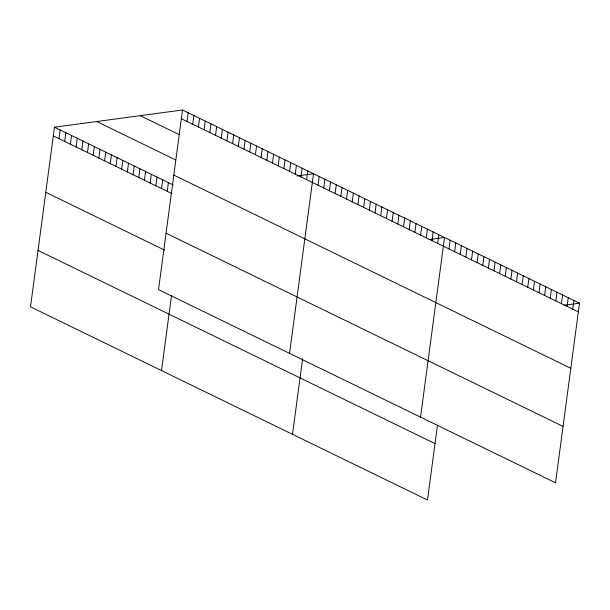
<?xml version="1.0" encoding="UTF-8"?>
<svg xmlns="http://www.w3.org/2000/svg" width="610" height="610" viewBox="0 0 610 610"><rect width="100%" height="100%" fill="white"/><g stroke="black" fill="none" stroke-linecap="round" stroke-linejoin="round"><path stroke-width="0.91" d="M182.504 109.991L158.531 289.628L555.535 482.807L579.5 303.17L182.504 109.991L54.465 127.193L30.5 306.83L427.496 500.009L437.484 425.147M59.002 138.668L60.161 129.968M64.698 141.436L65.857 132.736M70.394 144.212L71.553 135.511M76.09 146.979L77.256 138.279M81.786 149.755L82.952 141.055M87.482 152.523L88.648 143.823M93.177 155.298L94.344 146.598M98.873 158.066L100.04 149.366M104.569 160.842L105.736 152.142M110.265 163.61L111.432 154.909M115.961 166.385L117.128 157.685M121.657 169.153L122.823 160.453M127.353 171.928L128.519 163.228M133.049 174.696L134.215 165.996M138.752 177.472L139.911 168.772M144.448 180.24L145.607 171.54M150.144 183.015L151.303 174.315M155.84 185.783L156.999 177.083M161.536 188.559L162.695 179.858M167.231 191.326L168.391 182.626M187.041 121.466L188.2 112.766M192.737 124.234L193.896 115.534M161.513 370.575L171.494 295.72M198.433 127.01L199.592 118.309M204.129 129.777L205.288 121.077M209.825 132.553L210.984 123.853M215.521 135.321L216.68 126.621M221.216 138.096L222.375 129.396M226.912 140.864L228.071 132.164M232.608 143.64L233.767 134.94M238.304 146.408L239.463 137.707M244 149.183L245.159 140.483M249.696 151.951L250.855 143.251M255.392 154.726L256.551 146.026M261.088 157.494L262.247 148.794M266.784 160.27L267.942 151.57M272.479 163.038L273.638 154.338M278.175 165.813L279.334 157.113M283.871 168.581L285.03 159.881M289.567 171.357L290.726 162.656M295.263 174.125L296.422 165.424M300.959 176.9L302.118 168.2M306.655 179.668L307.814 170.968M289.544 353.381L313.51 173.743L297.131 175.939M318.046 185.211L319.205 176.511M323.742 187.987L324.901 179.287M292.518 434.328L302.629 358.543M329.438 190.755L330.597 182.054M335.134 193.53L336.293 184.83M340.83 196.298L341.989 187.598M346.526 199.073L347.685 190.373M352.222 201.841L353.381 193.141M357.917 204.617L359.077 195.917M363.613 207.385L364.78 198.685M369.309 210.16L370.476 201.46M375.005 212.928L376.172 204.228M380.701 215.704L381.868 207.004M386.397 218.471L387.563 209.771M392.093 221.247L393.259 212.547M397.789 224.015L398.955 215.315M403.484 226.79L404.651 218.09M409.18 229.558L410.347 220.858M414.876 232.334L416.043 223.634M420.572 235.102L421.739 226.401M426.276 237.877L427.435 229.177M431.971 240.645L433.13 231.945M437.667 243.421L438.826 234.72M420.549 417.126L444.522 237.488L428.998 239.577M448.983 248.926L450.142 240.226M454.61 251.663L455.769 242.963M460.23 254.4L461.396 245.7M465.857 257.138L467.016 248.438M471.484 259.875L472.643 251.175M477.104 262.613L478.263 253.912M482.731 265.35L483.89 256.65M488.351 268.08L489.517 259.38M493.978 270.817L495.137 262.117M499.598 273.554L500.764 264.854M505.225 276.292L506.384 267.592M510.852 279.029L512.011 270.329M516.472 281.767L517.638 273.066M522.099 284.504L523.258 275.804M527.719 287.241L528.885 278.541M533.346 289.979L534.505 281.279M538.973 292.716L540.132 284.016M544.593 295.454L545.752 286.753M550.22 298.183L551.379 289.483M555.84 300.921L557.006 292.221M561.467 303.658L562.626 294.958M567.094 306.395L568.253 297.695M572.714 309.133L573.873 300.433M563.976 305.252L579.5 303.17M181.345 118.691L578.341 311.87M140.254 115.671L179.309 134.673M96.723 121.52L175.649 159.927M173.812 175.1L570.815 368.28M54.465 127.193L173.27 185.005M53.306 135.893L172.111 193.705M166.057 233.218L563.061 426.398M45.78 192.302L164.586 250.115M38.026 250.42L435.021 443.6"/></g></svg>
